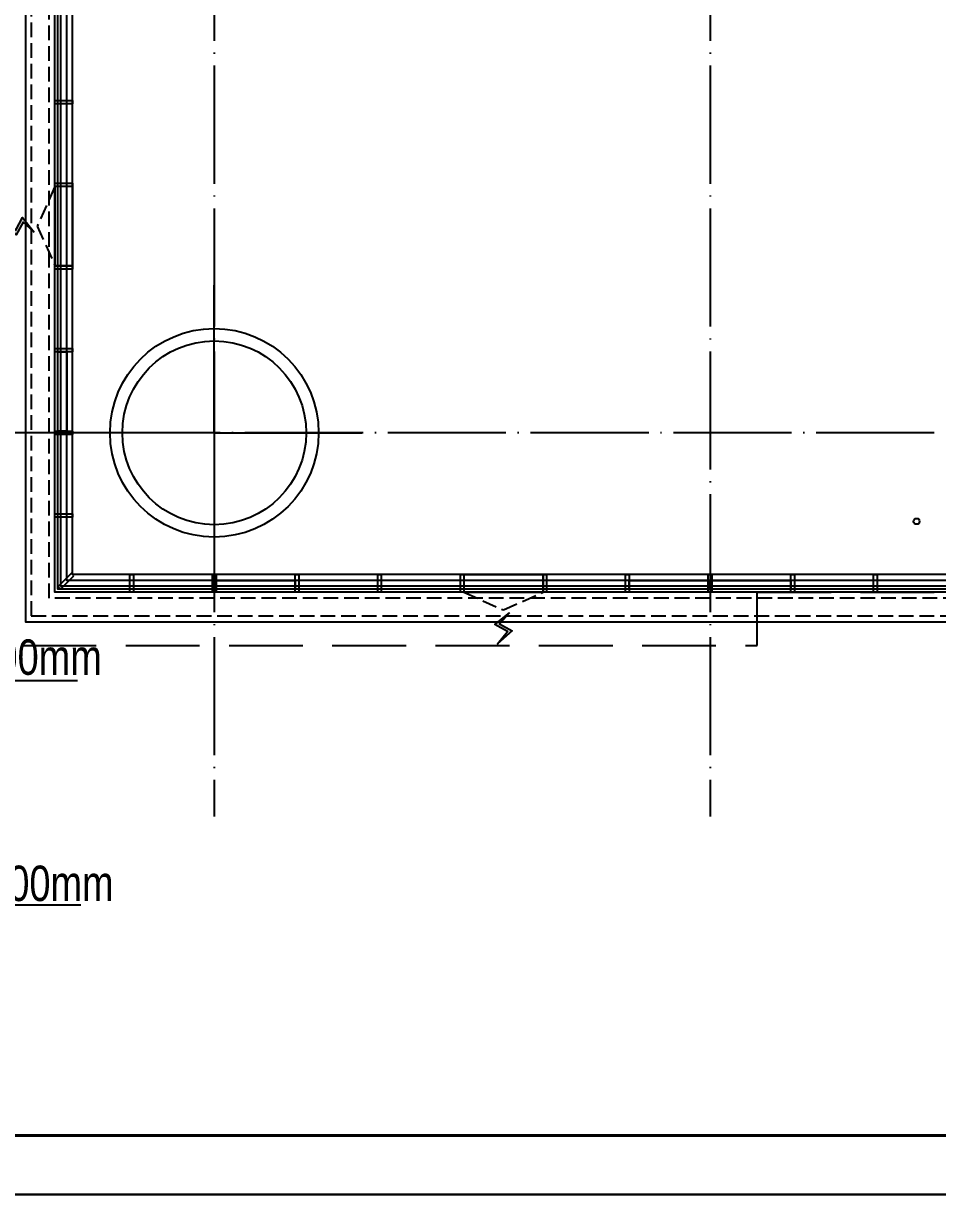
# Model space of a CAD drawing. Extents: x -186750 to 855523, y -12902 to 560425.
# Drawn here: x 108523 to 124012, y -12902 to 6934 of the extents above; entities that cross this region are included whole.
import ezdxf
from ezdxf.xclip import XClip

# ---------------------------------------------------------------- set-up
doc = ezdxf.new("R2010")
doc.units = 0
doc.header["$LTSCALE"] = 1000
doc.header["$MEASUREMENT"] = 0
doc.header["$XCLIPFRAME"] = 0
for name, pattern in [('104-10 轴网$0$DOTE', [2.4200000000000004, 2, -0.2, 0.02, -0.2]), ('8#楼幕墙$0$109-34 轴网$0$L1$0$$AUDIT_BAD_LTYPE1', [0]), ('8#楼幕墙$0$DASH', [0.35, 0.25, -0.1]), ('X-104 8#10#平面$0$109-34 轴网$0$L1$0$$AUDIT_BAD_LTYPE1', [0]), ('X-104 8#10#平面$0$DASH', [0.35, 0.25, -0.1])]:
    doc.linetypes.add(name, pattern=pattern)
for name, color, linetype in [('104-10 轴网$0$A_AXIS-轴线', 252, '104-10 轴网$0$DOTE'), ('8#楼幕墙$0$A-C_玻璃幕墙', 140, 'Continuous'), ('VPIPE-雨水', 4, 'TG_Y'), ('X-104 8#10#平面$0$A-O_屋面', 201, 'Continuous'), ('X-104 8#10#平面$0$A-O_散水', 134, 'Continuous'), ('小说明$0$W-给水', 1, 'Continuous')]:
    doc.layers.add(name, color=color, linetype=linetype)
for name, color, linetype, plot in [('8#楼幕墙$0$04-不打印_辅助线', 165, 'Continuous', False), ('8#楼幕墙$0$04-电动窗', 1, 'Continuous', False), ('X-104 8#10#平面$0$04-不打印_辅助线', 165, 'Continuous', False)]:
    doc.layers.add(name, color=color, linetype=linetype, plot=plot)
doc.styles.add('_HZTXT', font='@ros.shx', dxfattribs={"width": 0.7, "bigfont": '@jd.shx'})
doc.styles.add('TG_LINETYPE', font='romans2.shx', dxfattribs={"width": 0.8, "height": 3, "bigfont": 'hzdf2.shx'})
doc.styles.add('小说明$0$_HZTXT', font='ROMANS2', dxfattribs={"width": 0.8, "bigfont": 'HZTXT'})
doc.linetypes.add('TG_Y', pattern='A,5,-0.3,["Y",TG_LINETYPE,S=0.1,R=0,X=-0.23,Y=-0.15],0', length=5.3)
doc.dimstyles.new('ZXX50', dxfattribs={"dimtxt": 160, "dimasz": 0.5, "dimexe": 50, "dimexo": 50, "dimgap": 20, "dimtad": 1, "dimdec": 0, "dimzin": 0, "dimdsep": 46, "dimtxsty": '_HZTXT', "dimblk": 'W-屋顶水箱间2-_DIMX', "dimcen": 0.09, "dimclrt": 7, "dimadec": 0, "dimazin": 0, "dimtfac": 1, "dimtdec": 0, "dimtix": 1, "dimtmove": 2, "dimatfit": 3, "dimldrblk": 'W-屋顶水箱间2-_DIMX', "dimfxl": 300, "dimtolj": 1, "dimtzin": 0, "dimarcsym": 0})

# ---------------------------------------------------------------- blocks, each defined once
blk = doc.blocks.new('W-屋顶水箱间2-_DIMX')
blk.add_line((-150, 0), (150, 0))
at = {"const_width": 50}
blk.add_lwpolyline([(-70, -70), (70, 70)], dxfattribs=at)
blk = doc.blocks.new('*D149')
at = {"layer": 'Defpoints', "color": 0, "transparency": 16777216}
for p in [(-3204.426883816719, 1977.881583213806), (-3380.147383868694, 1774.126441001892), (-3204.426883816719, 1724.645565986633)]:
    blk.add_point(p, dxfattribs=at)
at = {"layer": '小说明$0$W-给水', "color": 0, "lineweight": -2, "transparency": 16777216}
for p, q in [((-3380.147383868694, 1824.126441001892), (-3380.147383868694, 2027.881583213806)), ((-3204.426883816719, 1774.645565986633), (-3204.426883816719, 2027.881583213806)), ((-3380.647383868694, 1977.881583213806), (-3381.147383868694, 1977.881583213806)), ((-3380.147383868694, 1977.881583213806), (-3204.426883816719, 1977.881583213806)), ((-3203.926883816719, 1977.881583213806), (-3203.426883816719, 1977.881583213806))]:
    blk.add_line(p, q, dxfattribs=at)
at = {"layer": '小说明$0$W-给水', "color": 0, "lineweight": -2, "transparency": 16777216, "xscale": 0.5, "yscale": 0.5, "zscale": 0.5}
blk.add_blockref('W-屋顶水箱间2-_DIMX', (-3380.147383868694, 1977.881583213806), dxfattribs=at)
at = {"layer": '小说明$0$W-给水', "color": 0, "lineweight": -2, "transparency": 16777216, "xscale": 0.5, "yscale": 0.5, "zscale": 0.5, "rotation": 180}
blk.add_blockref('W-屋顶水箱间2-_DIMX', (-3204.426883816719, 1977.881583213806), dxfattribs=at)
at = {"layer": '小说明$0$W-给水', "color": 7, "transparency": 16777216, "insert": (-3292.287133842707, 2077.881583213806), "char_height": 160, "attachment_point": 5, "style": '_HZTXT'}
blk.add_mtext('\\A1;80', dxfattribs=at)
blk = doc.blocks.new('*D150')
at = {"layer": 'Defpoints', "color": 0, "transparency": 16777216}
for p in [(-3181.331977069378, 1710.476367950439), (-3181.331977069378, 1564.568335533142), (-2874.143096327782, 1564.568335533142)]:
    blk.add_point(p, dxfattribs=at)
at = {"layer": '小说明$0$W-给水', "color": 0, "lineweight": -2, "transparency": 16777216}
for p, q in [((-3131.331977069378, 1710.476367950439), (-2824.143096327782, 1710.476367950439)), ((-2874.143096327782, 1710.976367950439), (-2874.143096327782, 1711.476367950439)), ((-2874.143096327782, 1710.476367950439), (-2874.143096327782, 1564.568335533142)), ((-3131.331977069378, 1564.568335533142), (-2824.143096327782, 1564.568335533142)), ((-2874.143096327782, 1564.068335533142), (-2874.143096327782, 1563.568335533142))]:
    blk.add_line(p, q, dxfattribs=at)
at = {"layer": '小说明$0$W-给水', "color": 0, "lineweight": -2, "transparency": 16777216, "xscale": 0.5, "yscale": 0.5, "zscale": 0.5}
for p, rotation in [((-2874.143096327782, 1710.476367950439), 270), ((-2874.143096327782, 1564.568335533142), 90)]:
    blk.add_blockref('W-屋顶水箱间2-_DIMX', p, dxfattribs=dict(at, rotation=rotation))
at = {"layer": '小说明$0$W-给水', "color": 7, "transparency": 16777216, "insert": (-2974.143096327782, 1637.52235174179), "char_height": 160, "attachment_point": 5, "rotation": 90, "style": '_HZTXT'}
blk.add_mtext('\\A1;80', dxfattribs=at)
blk = doc.blocks.new('*D151')
at = {"layer": 'Defpoints', "color": 0, "transparency": 16777216}
for p in [(-1102.187135338783, 2013.712385177612), (-1345.20025652647, 1809.957242965698), (-1102.187135338783, 1820.454869270325)]:
    blk.add_point(p, dxfattribs=at)
at = {"layer": '小说明$0$W-给水', "color": 0, "lineweight": -2, "transparency": 16777216}
for p, q in [((-1345.20025652647, 1859.957242965698), (-1345.20025652647, 2063.712385177612)), ((-1102.187135338783, 1870.454869270325), (-1102.187135338783, 2063.712385177612)), ((-1344.70025652647, 2013.712385177612), (-1102.687135338783, 2013.712385177612))]:
    blk.add_line(p, q, dxfattribs=at)
at = {"layer": '小说明$0$W-给水', "color": 0, "lineweight": -2, "transparency": 16777216, "xscale": 0.5, "yscale": 0.5, "zscale": 0.5, "rotation": 180}
blk.add_blockref('W-屋顶水箱间2-_DIMX', (-1345.20025652647, 2013.712385177612), dxfattribs=at)
at = {"layer": '小说明$0$W-给水', "color": 0, "lineweight": -2, "transparency": 16777216, "xscale": 0.5, "yscale": 0.5, "zscale": 0.5}
blk.add_blockref('W-屋顶水箱间2-_DIMX', (-1102.187135338783, 2013.712385177612), dxfattribs=at)
at = {"layer": '小说明$0$W-给水', "color": 7, "transparency": 16777216, "insert": (-1185.080922365189, 2143.712385177612), "char_height": 160, "attachment_point": 5, "style": '_HZTXT'}
blk.add_mtext('\\A1;120', dxfattribs=at)
blk = doc.blocks.new('*D152')
at = {"layer": 'Defpoints', "color": 0, "transparency": 16777216}
for p in [(-1108.121368587017, 1794.295738220215), (-1075.413989722729, 1564.568335533142), (-768.2251089811325, 1564.568335533142)]:
    blk.add_point(p, dxfattribs=at)
at = {"layer": '小说明$0$W-给水', "color": 0, "lineweight": -2, "transparency": 16777216}
for p, q in [((-1058.121368587017, 1794.295738220215), (-718.2251089811324, 1794.295738220215)), ((-768.2251089811324, 1793.795738220215), (-768.2251089811325, 1565.068335533142)), ((-1025.413989722729, 1564.568335533142), (-718.2251089811325, 1564.568335533142))]:
    blk.add_line(p, q, dxfattribs=at)
at = {"layer": '小说明$0$W-给水', "color": 0, "lineweight": -2, "transparency": 16777216, "xscale": 0.5, "yscale": 0.5, "zscale": 0.5}
for p, rotation in [((-768.2251089811324, 1794.295738220215), 90), ((-768.2251089811325, 1564.568335533142), 270)]:
    blk.add_blockref('W-屋顶水箱间2-_DIMX', p, dxfattribs=dict(at, rotation=rotation))
at = {"layer": '小说明$0$W-给水', "color": 7, "transparency": 16777216, "insert": (-898.2251089811325, 1740.960715293884), "char_height": 160, "attachment_point": 5, "rotation": 90, "style": '_HZTXT'}
blk.add_mtext('\\A1;120', dxfattribs=at)
blk = doc.blocks.new('*D153')
at = {"layer": 'Defpoints', "color": 0, "transparency": 16777216}
for p in [(-3139.615354895592, 789.5394639968872), (-3139.615354895592, 596.2819471359253), (-3382.628476083279, 585.7843217849731)]:
    blk.add_point(p, dxfattribs=at)
at = {"layer": '小说明$0$W-给水', "color": 0, "lineweight": -2, "transparency": 16777216}
for p, q in [((-3382.628476083279, 635.7843217849731), (-3382.628476083279, 839.5394639968872)), ((-3139.615354895592, 646.2819471359253), (-3139.615354895592, 839.5394639968872)), ((-3382.128476083279, 789.5394639968872), (-3140.115354895592, 789.5394639968872))]:
    blk.add_line(p, q, dxfattribs=at)
at = {"layer": '小说明$0$W-给水', "color": 0, "lineweight": -2, "transparency": 16777216, "xscale": 0.5, "yscale": 0.5, "zscale": 0.5, "rotation": 180}
blk.add_blockref('W-屋顶水箱间2-_DIMX', (-3382.628476083279, 789.5394639968872), dxfattribs=at)
at = {"layer": '小说明$0$W-给水', "color": 0, "lineweight": -2, "transparency": 16777216, "xscale": 0.5, "yscale": 0.5, "zscale": 0.5}
blk.add_blockref('W-屋顶水箱间2-_DIMX', (-3139.615354895592, 789.5394639968872), dxfattribs=at)
at = {"layer": '小说明$0$W-给水', "color": 7, "transparency": 16777216, "insert": (-3224.716398239136, 919.5394639968872), "char_height": 160, "attachment_point": 5, "style": '_HZTXT'}
blk.add_mtext('\\A1;150', dxfattribs=at)
blk = doc.blocks.new('*D154')
at = {"layer": 'Defpoints', "color": 0, "transparency": 16777216}
for p in [(-3157.485693871975, 570.1228160858154), (-3124.778315067291, 340.395414352417), (-2817.589434325695, 340.3954143524169)]:
    blk.add_point(p, dxfattribs=at)
at = {"layer": '小说明$0$W-给水', "color": 0, "lineweight": -2, "transparency": 16777216}
for p, q in [((-3107.485693871975, 570.1228160858154), (-2767.589434325695, 570.1228160858153)), ((-2817.589434325695, 569.6228160858154), (-2817.589434325695, 340.8954143524169)), ((-3074.778315067291, 340.395414352417), (-2767.589434325695, 340.3954143524169))]:
    blk.add_line(p, q, dxfattribs=at)
at = {"layer": '小说明$0$W-给水', "color": 0, "lineweight": -2, "transparency": 16777216, "xscale": 0.5, "yscale": 0.5, "zscale": 0.5}
for p, rotation in [((-2817.589434325695, 570.1228160858154), 90), ((-2817.589434325695, 340.3954143524169), 270)]:
    blk.add_blockref('W-屋顶水箱间2-_DIMX', p, dxfattribs=dict(at, rotation=rotation))
at = {"layer": '小说明$0$W-给水', "color": 7, "transparency": 16777216, "insert": (-2947.589434325695, 488.2822141647339), "char_height": 160, "attachment_point": 5, "rotation": 90, "style": '_HZTXT'}
blk.add_mtext('\\A1;150', dxfattribs=at)
blk = doc.blocks.new('*D155')
at = {"layer": 'Defpoints', "color": 0, "transparency": 16777216}
for p in [(-1100.699477851391, 785.322850227356), (-1343.712599039078, 581.5677089691162), (-1100.699477851391, 592.0653343200684)]:
    blk.add_point(p, dxfattribs=at)
at = {"layer": '小说明$0$W-给水', "color": 0, "lineweight": -2, "transparency": 16777216}
for p, q in [((-1343.712599039078, 631.5677089691162), (-1343.712599039078, 835.322850227356)), ((-1100.699477851391, 642.0653343200684), (-1100.699477851391, 835.322850227356)), ((-1344.212599039078, 785.322850227356), (-1344.712599039078, 785.322850227356)), ((-1343.712599039078, 785.322850227356), (-1100.699477851391, 785.322850227356)), ((-1100.199477851391, 785.322850227356), (-1099.699477851391, 785.322850227356))]:
    blk.add_line(p, q, dxfattribs=at)
at = {"layer": '小说明$0$W-给水', "color": 0, "lineweight": -2, "transparency": 16777216, "xscale": 0.5, "yscale": 0.5, "zscale": 0.5}
blk.add_blockref('W-屋顶水箱间2-_DIMX', (-1343.712599039078, 785.322850227356), dxfattribs=at)
at = {"layer": '小说明$0$W-给水', "color": 0, "lineweight": -2, "transparency": 16777216, "xscale": 0.5, "yscale": 0.5, "zscale": 0.5, "rotation": 180}
blk.add_blockref('W-屋顶水箱间2-_DIMX', (-1100.699477851391, 785.322850227356), dxfattribs=at)
at = {"layer": '小说明$0$W-给水', "color": 7, "transparency": 16777216, "insert": (-1222.206038445234, 885.322850227356), "char_height": 160, "attachment_point": 5, "style": '_HZTXT'}
blk.add_mtext('\\A1;200', dxfattribs=at)
blk = doc.blocks.new('*D156')
at = {"layer": 'Defpoints', "color": 0, "transparency": 16777216}
for p in [(-1150.699477851391, 565.9062032699585), (-1117.992099046707, 336.1788015365601), (-810.8032183051109, 336.17880153656)]:
    blk.add_point(p, dxfattribs=at)
at = {"layer": '小说明$0$W-给水', "color": 0, "lineweight": -2, "transparency": 16777216}
for p, q in [((-1100.699477851391, 565.9062032699585), (-760.8032183051109, 565.9062032699584)), ((-810.8032183051109, 566.4062032699585), (-810.8032183051109, 566.9062032699585)), ((-810.8032183051109, 565.9062032699585), (-810.8032183051109, 336.17880153656)), ((-1067.992099046707, 336.1788015365601), (-760.8032183051109, 336.17880153656)), ((-810.8032183051109, 335.67880153656), (-810.8032183051109, 335.17880153656))]:
    blk.add_line(p, q, dxfattribs=at)
at = {"layer": '小说明$0$W-给水', "color": 0, "lineweight": -2, "transparency": 16777216, "xscale": 0.5, "yscale": 0.5, "zscale": 0.5}
for p, rotation in [((-810.8032183051109, 565.9062032699585), 270), ((-810.8032183051109, 336.17880153656), 90)]:
    blk.add_blockref('W-屋顶水箱间2-_DIMX', p, dxfattribs=dict(at, rotation=rotation))
at = {"layer": '小说明$0$W-给水', "color": 7, "transparency": 16777216, "insert": (-910.803218305111, 451.0425024032591), "char_height": 160, "attachment_point": 5, "rotation": 90, "style": '_HZTXT'}
blk.add_mtext('\\A1;200', dxfattribs=at)
blk = doc.blocks.new('图框-A1')
for points, const_width in [([(5.684341886080801e-13, 0), (841.0000000000002, 0), (841.0000000000002, 594), (5.684341886080801e-13, 594)], 0.05), ([(765.9999999999966, 584), (25.00000000000045, 584), (25.00000000000045, 10), (766.0000000000002, 10)], 0.5)]:
    blk.add_lwpolyline(points, close=True, dxfattribs=dict(const_width=const_width))
blk = doc.blocks.new('104-10 轴网')
at = {"layer": '104-10 轴网$0$A_AXIS-轴线', "linetype": '104-10 轴网$0$DOTE'}
for p, q in [((120429.5977508623, 40099.99999999988), (120429.5977508621, -6500.000000000178)), ((128829.5977508623, 40099.99999999988), (128829.5977508621, -6500.000000000186)), ((168929.5977508623, -1.2732925824821e-10), (113929.5977508621, -1.782609615474939e-10))]:
    blk.add_line(p, q, dxfattribs=at)
at = {"layer": 'Defpoints'}
blk.add_lwpolyline([(104379.5977508624, 45500.00000000001), (178479.5977508625, 45499.99999999999), (178479.5977508625, -11900.00000000001), (104379.5977508624, -11899.99999999996)], close=True, dxfattribs=at)
blk = doc.blocks.new('X-104 8#10#平面$0$fdhggh')
at = {"layer": 'X-104 8#10#平面$0$04-不打印_辅助线'}
blk.add_lwpolyline([(19449.99996581458, 12899.99956291614), (19449.99996581458, -2650.000437083887), (-2650.000034185417, -2650.000437083858), (-2650.000034185417, 27849.99956291614), (8450.000000000291, 27849.9995629162), (8450.000000000291, 30799.99956291626), (14149.99996581458, 30799.9995629162), (14149.99996581458, 35949.99956291614), (44349.99996581458, 35949.99956291614), (44349.99996581458, 14449.99956291614), (24500.00000000015, 14449.99956291614), (24500.00000000015, 12899.99956291614)], close=True, dxfattribs=at)
blk = doc.blocks.new('8#楼幕墙$0$2')
at = {"linetype": '8#楼幕墙$0$109-34 轴网$0$L1$0$$AUDIT_BAD_LTYPE1'}
for points in [[(-199772.2420019889, 234015.7524743264), (-199772.2420019889, 236514.4760455291)], [(-199772.2420019889, 234015.7524743264), (-202270.9655731916, 234015.7524743264)], [(-199772.2420019889, 234015.7524743264), (-199772.2420019889, 231517.0289031237)], [(-199772.2420019889, 234015.7524743264), (-197273.5184307862, 234015.7524743264)]]:
    blk.add_lwpolyline(points, dxfattribs=at)
blk.add_circle((-199772.2420019889, 234015.7524743264), 1556.811371132266)
blk = doc.blocks.new('8#楼幕墙$0$ii')
blk.add_lwpolyline([(-1339.999257087533, -5.379672802519053e-05), (0.0007429124671034515, -5.379672802519053e-05), (0.0007429124671034515, -150.000053796728), (-1339.999257087533, -150.000053796728)], close=True)
blk = doc.blocks.new('8#楼幕墙$0$$TCHSYS$WIN2D')
for p, q in [((-0.5, 0.5), (0.5, 0.5)), ((-0.5, 0.5), (-0.4999999999999999, -0.5)), ((0.5, 0.5), (0.4999999999999998, -0.5)), ((0.5, 0.1666666666666666), (-0.5, 0.1666666666666666)), ((0.5, -0.1666666666666667), (-0.5, -0.1666666666666667)), ((-0.4999999999999999, -0.5), (0.5, -0.5))]:
    blk.add_line(p, q)
blk = doc.blocks.new('8#楼幕墙$0$开启扇')
at = {"layer": '8#楼幕墙$0$04-电动窗'}
h = blk.add_hatch(color=1, dxfattribs=at)
h.dxf.hatch_style = 1
h.paths.add_polyline_path([(771.2538212353829, 399.4187931009801), (600.4963348774836, 588.0845509109495), (817.000029503055, 705.4227948976622), (568.9130649687795, 925.0510056701896), (737.6166181836743, 715.3361196324695), (521.1129235581029, 597.9978756457567)])
at = {"linetype": '8#楼幕墙$0$DASH'}
blk.add_lwpolyline([(0, 49.99999999714782), (670, 349.9999999971478), (1340, 49.99999999714782)], dxfattribs=at)
at = {"layer": '8#楼幕墙$0$04-电动窗', "color": 1}
blk.add_lwpolyline([(771.2538212353829, 399.4187931009801), (600.4963348774836, 588.0845509109495), (817.000029503055, 705.4227948976622), (568.9130649687795, 925.0510056701896), (737.6166181836743, 715.3361196324695), (521.1129235581029, 597.9978756457567), (771.2538212353829, 399.4187931009801)], close=True, dxfattribs=at)
at = {"xscale": -1340, "yscale": 300, "zscale": 1340, "rotation": 180}
blk.add_blockref('8#楼幕墙$0$$TCHSYS$WIN2D', (670, -100), dxfattribs=at)
blk = doc.blocks.new('8#楼幕墙')
at = {"layer": '8#楼幕墙$0$04-不打印_辅助线'}
for points in [[(-18549.99999999977, -12899.99999999965), (65550.00000000023, -12899.99999999942), (65550.00000000023, 46500.00000000058), (-18549.99999999977, 46500.00000000041)], [(19400.00000000023, 12900), (19400.00000000023, -2600), (-2599.999999999767, -2599.999999999942), (-2599.999999999767, 27800), (8500.000000000233, 27800.00000000006), (8500.000000000233, 31000.00000000012), (14200.00000000023, 31000.00000000006), (14200.00000000023, 35900), (44300.00000000023, 35900), (44300.00000000023, 14500), (24130.00000000023, 14500), (24130.00000000023, 12900)]]:
    blk.add_lwpolyline(points, close=True, dxfattribs=at)
at = {"layer": '8#楼幕墙$0$A-C_玻璃幕墙'}
for points in [[(19630.00000000012, 14400), (19500.00000000023, 14400), (19500.00000000023, -2700), (-2699.999999999767, -2699.999999999942), (-2699.999999999767, 27900), (8400.000000000233, 27900), (8400.000000000233, 29500), (9529.999998102081, 29500)], [(19570.00000000012, 14450), (19450.00000000023, 14450), (19450.00000000023, -2650), (-2649.999999999767, -2649.999999999942), (-2649.999999999767, 27850), (8450.000000000233, 27850), (8450.000000000233, 29450), (9469.999998102081, 29450)], [(19570.00000000012, 14600), (19300.00000000023, 14600), (19300.00000000023, -2500), (-2499.999999999767, -2499.999999999942), (-2499.999999999767, 27700), (8600.000000000233, 27700), (8600.000000000233, 29300), (9469.999998102081, 29300)], [(19630.00000000012, 14700), (19200.00000000023, 14700), (19200.00000000023, -2400), (-2399.999999999767, -2399.999999999942), (-2399.999999999767, 27600), (8700.000000000233, 27600), (8700.000000000233, 29200), (9529.999998102081, 29200)]]:
    blk.add_lwpolyline(points, dxfattribs=at)
for points in [[(-2700.00000000291, 5570.000000005821), (-2700.00000000291, 5630.000000005821), (-2400.00000000291, 5630.000000005821), (-2400.00000000291, 5570.000000005821)], [(-2700.00000000291, 4170.000000005821), (-2700.00000000291, 4230.000000005821), (-2400.00000000291, 4230.000000005821), (-2400.00000000291, 4170.000000005821)], [(-2700.00000000291, 2770.000000005821), (-2700.00000000291, 2830.000000005821), (-2400.00000000291, 2830.000000005821), (-2400.00000000291, 2770.000000005821)], [(-2700.00000000291, 1370.000000005821), (-2700.00000000291, 1430.000000005821), (-2400.00000000291, 1430.000000005821), (-2400.00000000291, 1370.000000005821)], [(-2700.00000000291, -29.99999999412103), (-2700.00000000291, 30.00000000587897), (-2400.00000000291, 30.00000000587897), (-2400.00000000291, -29.99999999412103)], [(-2700.00000000291, -1429.999999994121), (-2700.00000000291, -1369.999999994121), (-2400.00000000291, -1369.999999994121), (-2400.00000000291, -1429.999999994121)], [(-2378.78679656412, -2421.213203435647), (-2421.213203435298, -2378.786796564469), (-2649.999999999651, -2607.57359312888), (-2607.573593128589, -2650.000000000058)], [(-1370, -2699.999999990629), (-1430, -2699.999999990629), (-1430, -2399.999999990512), (-1370, -2399.999999990512)], [(30, -2699.999999990687), (-30, -2699.999999990687), (-30, -2399.99999999057), (30, -2399.99999999057)], [(1430, -2699.999999990687), (1370, -2699.999999990687), (1370, -2399.99999999057), (1430, -2399.99999999057)], [(2830, -2699.999999990687), (2770, -2699.999999990687), (2770, -2399.99999999057), (2830, -2399.99999999057)], [(4230, -2699.999999990687), (4170, -2699.999999990687), (4170, -2399.99999999057), (4230, -2399.99999999057)], [(5630, -2699.999999990687), (5570, -2699.999999990687), (5570, -2399.99999999057), (5630, -2399.99999999057)], [(7030, -2699.999999990687), (6970, -2699.999999990687), (6970, -2399.99999999057), (7030, -2399.99999999057)], [(8430, -2699.999999990687), (8370, -2699.999999990687), (8370, -2399.99999999057), (8430, -2399.99999999057)], [(9830, -2699.999999990687), (9770, -2699.999999990687), (9770, -2399.99999999057), (9830, -2399.99999999057)], [(11230, -2699.999999990687), (11170, -2699.999999990687), (11170, -2399.99999999057), (11230, -2399.99999999057)]]:
    blk.add_lwpolyline(points, close=True, dxfattribs=at)
at = {"layer": '8#楼幕墙$0$04-不打印_辅助线', "rotation": 180}
blk.add_blockref('8#楼幕墙$0$2', (-199772.2420019889, 234015.7524743263), dxfattribs=at)
at = {"layer": '8#楼幕墙$0$A-C_玻璃幕墙', "linetype": '8#楼幕墙$0$109-34 轴网$0$L1$0$$AUDIT_BAD_LTYPE1', "xscale": -1}
for p, rotation in [((-2650.000000003143, 4170.000000005821), 90), ((4229.999999996973, -2649.999999981181), 180)]:
    blk.add_blockref('8#楼幕墙$0$开启扇', p, dxfattribs=dict(at, rotation=rotation))
at = {"layer": '8#楼幕墙$0$A-C_玻璃幕墙'}
for p, rotation in [((-2650.000000002561, 1370.00000000617), 90), ((30, -2649.999999997555), 180), ((7030, -2649.999999997322), 180), ((8430, -2649.999999997322), 180)]:
    blk.add_blockref('8#楼幕墙$0$ii', p, dxfattribs=dict(at, rotation=rotation))
blk = doc.blocks.new('X-104 8#10#平面')
at = {"linetype": 'X-104 8#10#平面$0$109-34 轴网$0$L1$0$$AUDIT_BAD_LTYPE1'}
blk.add_lwpolyline([(177306.9507218329, 46500.00000000003), (177306.9507218329, -12899.99999999997), (93206.95072183292, -12899.99999999994), (93206.95072183292, 46500.00000000003)], close=True, dxfattribs=at)
at = {"layer": 'X-104 8#10#平面$0$A-O_屋面', "linetype": 'X-104 8#10#平面$0$DASH', "ltscale": 5}
blk.add_lwpolyline([(154556.950721833, 38599.99999999971), (136156.950721833, 38599.99999999971), (136156.950721833, 37199.99999999971), (124956.950721833, 37199.99999999971), (124956.950721833, 30199.99999999971), (119356.950721833, 30199.99999999971), (119356.9507218294, 28799.99999999808), (108156.950721833, 28799.99999999971), (108156.950721833, 17599.99999999971), (106756.950721833, 17599.99999999974), (106756.9507218329, -3603.639836526272), (106756.9507218329, -3600.000000000291), (120956.9507218329, -3600.000000000291), (120956.9507229977, -2699.999986043171), (131256.9507218296, -2699.999986043025), (131256.9507440771, -800.000000000291), (132156.950721833, -800.000000000291), (132156.950721833, 11799.99999999971), (139156.950721833, 11799.99999999968)], dxfattribs=at)
at = {"layer": 'X-104 8#10#平面$0$A-O_散水'}
blk.add_lwpolyline([(120156.9507560149, 30000.00000000012), (119656.9507560149, 30000.00000000012), (119656.9507560156, 28399.99836951937), (108556.9507218301, 28399.99836951931), (108556.9507218301, -3200.001630480692), (131756.9507218301, -3200.001630480721), (131756.95072183, 9900.49240770025), (131256.95072183, 9900.492407698446), (131256.9507218301, -2700.001630480721), (109056.9507218301, -2700.001630480692), (109056.9507218301, 27899.99836951931), (120156.9507560157, 27899.99836951937)], close=True, dxfattribs=at)
at = {"layer": 'X-104 8#10#平面$0$A-O_散水', "linetype": 'X-104 8#10#平面$0$DASH'}
blk.add_lwpolyline([(120056.9507560153, 29600.00000000012), (119756.9507560153, 29600.00000000012), (119756.9507560156, 28299.99836951937), (108656.9507218301, 28299.99836951931), (108656.9507218301, -3100.001630480692), (131656.9507218301, -3100.001630480721), (131656.95072183, 13999.99760533222), (131356.95072183, 13999.99760533114), (131356.9507218301, -2800.001630480721), (108956.9507218301, -2800.001630480692), (108956.9507218301, 27999.99836951931), (120056.9507560157, 27999.99836951937)], close=True, dxfattribs=at)
at = {"linetype": 'X-104 8#10#平面$0$109-34 轴网$0$L1$0$$AUDIT_BAD_LTYPE1'}
ref = blk.add_blockref('8#楼幕墙', (111756.9507218327, -1.455191522836685e-10), dxfattribs=at)
XClip(ref).set_block_clipping_path([(-18549.999999999476, -12899.999999999882), (65550.0000000003, 284100.0000000003)])
blk.add_blockref('X-104 8#10#平面$0$fdhggh', (111756.9507218327, -2.91038304567337e-10), dxfattribs=at)
at = {"xscale": 100, "yscale": 100, "zscale": 100}
blk.add_blockref('图框-A1', (93206.95072183292, -12899.99999999994), dxfattribs=at)
at = {"linetype": 'X-104 8#10#平面$0$109-34 轴网$0$L1$0$$AUDIT_BAD_LTYPE1'}
ref = blk.add_blockref('104-10 轴网', (-8672.647029029395, 2.91038304567337e-11), dxfattribs=at)
XClip(ref).set_block_clipping_path([(104379.59775086239, -11899.999999999955), (178479.5977508624, 45500.000000000044)])
blk = doc.blocks.new('A$C3FC44A9C')
at = {"layer": '小说明$0$W-给水'}
for p, q in [((-3478.861088693142, 2298.512916564941), (-3478.861088693142, 2247.431518554688)), ((-3404.42345392704, 2196.350119590759), (-3478.861088693142, 2298.512916564941)), ((-1443.913961410522, 2298.512916564941), (-1443.913961410522, 2247.431518554688)), ((-1369.476326644421, 2196.350119590759), (-1443.913961410522, 2298.512916564941)), ((-3478.861088693142, 2247.431518554688), (-3551.546592175961, 2247.431518554688)), ((-3503.37984085083, 1441.480907440186), (-3503.37984085083, 2247.431518554688)), ((-3300.888126373291, 2247.431518554688), (-3404.42345392704, 2247.431518554688)), ((-3404.42345392704, 2247.431518554688), (-3404.42345392704, 2196.350119590759)), ((-3380.147383868694, 1564.568335533142), (-3380.147383868694, 2247.431518554688)), ((-1443.913961410522, 2247.431518554688), (-1516.599464893341, 2247.431518554688)), ((-1468.432713568211, 1441.480907440186), (-1468.432713568211, 2247.431518554688)), ((-1265.940999090672, 2247.431518554688), (-1369.476326644421, 2247.431518554688)), ((-1369.476326644421, 2247.431518554688), (-1369.476326644421, 2196.350119590759)), ((-1345.20025652647, 1564.568335533142), (-1345.20025652647, 2247.431518554688)), ((355.9823823158804, 2192.087502479553), (452.9077465717855, 2125.973099708557)), ((-2769.865490172433, 2133.404719451992), (-2686.159868095445, 2076.307722190944)), ((-3074.779152214527, 2053.363422393799), (-3204.426883816719, 1710.476367950439)), ((-3074.779152214527, 2053.363422393799), (-3204.426883816719, 1710.476367950439)), ((-2240.651342689991, 2053.363422393799), (-3074.779152214527, 2053.363422393799)), ((-2106.394883573055, 2053.363422393799), (-3074.779152214527, 2053.363422393799)), ((-963.0212985277176, 2104.334473609924), (-1102.187135338783, 1794.295738220215)), ((-963.0212985277176, 2104.334473609924), (-1102.187135338783, 1794.295738220215)), ((869.4601855278015, 2104.334473609924), (-963.0212985277176, 2104.334473609924)), ((869.4601855278015, 2104.334473609924), (-963.0212985277176, 2104.334473609924)), ((-2575.857878565788, 1648.834966659546), (-2575.857878565788, 1545.299638748169)), ((-540.9107512831688, 1648.834966659546), (-540.9107512831688, 1545.299638748169)), ((-3380.147383868694, 1564.568335533142), (-2575.857878565788, 1564.568335533142)), ((-2524.776480019093, 1545.299638748169), (-2626.939277112484, 1470.86200428009)), ((-2575.857878565788, 1545.299638748169), (-2524.776480019093, 1545.299638748169)), ((-1345.20025652647, 1564.568335533142), (-540.9107512831688, 1564.568335533142)), ((-489.8293527364731, 1545.299638748169), (-591.9921498298645, 1470.86200428009)), ((-540.9107512831688, 1545.299638748169), (-489.8293527364731, 1545.299638748169)), ((-2626.939277112484, 1470.86200428009), (-2575.857878565788, 1470.86200428009)), ((-2575.857878565788, 1470.86200428009), (-2575.857878565788, 1398.176501274109)), ((-591.9921498298645, 1470.86200428009), (-540.9107512831688, 1470.86200428009)), ((-540.9107512831688, 1470.86200428009), (-540.9107512831688, 1398.176501274109)), ((-3503.37984085083, 1441.480907440186), (-2575.857878565788, 1441.480907440186)), ((-1468.432713568211, 1441.480907440186), (-540.9107512831688, 1441.480907440186)), ((-3481.342180907726, 1074.339995384216), (-3481.342180907726, 1023.258596420288)), ((-3406.904546141624, 972.1771984100342), (-3481.342180907726, 1074.339995384216)), ((-1442.42630392313, 1070.123382568359), (-1442.42630392313, 1019.041983604431)), ((-1367.988669097424, 967.9605855941772), (-1442.42630392313, 1070.123382568359)), ((-3481.342180907726, 1023.258596420288), (-3554.027684390545, 1023.258596420288)), ((-3505.860933065414, 217.3079862594604), (-3505.860933065414, 1023.258596420288)), ((-3303.369218587875, 1023.258596420288), (-3406.904546141624, 1023.258596420288)), ((-3406.904546141624, 1023.258596420288), (-3406.904546141624, 972.1771984100342)), ((-3382.628476083279, 340.395414352417), (-3382.628476083279, 1023.258596420288)), ((-1442.42630392313, 1019.041983604431), (-1515.111807405949, 1019.041983604431)), ((-1466.945056080818, 213.0913724899292), (-1466.945056080818, 1019.041983604431)), ((-1264.453341603279, 1019.041983604431), (-1367.988669097424, 1019.041983604431)), ((-1367.988669097424, 1019.041983604431), (-1367.988669097424, 967.9605855941772)), ((-1343.712599039078, 336.1788015365601), (-1343.712599039078, 1019.041983604431)), ((-2979.577097415924, 863.1236276626587), (-3139.615354895592, 570.1228160858154)), ((-2979.577097415924, 863.1236276626587), (-3139.615354895592, 570.1228160858154)), ((-1914.780743777752, 863.1236276626587), (-2979.577097415924, 863.1236276626587)), ((-1914.780743777752, 863.1236276626587), (-2979.577097415924, 863.1236276626587)), ((-56.62245094991522, 920.3660230636597), (40.30291330598993, 854.2516193389893)), ((-934.153589785099, 838.6291275024414), (-1100.699477851391, 565.9062032699585)), ((-934.153589785099, 838.6291275024414), (-1100.699477851391, 565.9062032699585)), ((-58.68788105249405, 838.6291275024414), (-934.153589785099, 838.6291275024414)), ((-58.68788105249405, 838.6291275024414), (-934.153589785099, 838.6291275024414)), ((887.6626809239388, 838.6291275024414), (-934.153589785099, 838.6291275024414)), ((-2578.338970780373, 424.6620454788208), (-2578.338970780373, 321.1267175674438)), ((-539.4230937957764, 420.4454326629639), (-539.4230937957764, 316.9101047515869)), ((-3382.628476083279, 340.395414352417), (-2578.338970780373, 340.395414352417)), ((-1343.712599039078, 336.1788015365601), (-539.4230937957764, 336.1788015365601)), ((-2527.257572233677, 321.1267175674438), (-2629.420369327068, 246.6890830993652)), ((-2578.338970780373, 321.1267175674438), (-2527.257572233677, 321.1267175674438)), ((-488.3416952490807, 316.9101047515869), (-590.5044923424721, 242.4724702835083)), ((-539.4230937957764, 316.9101047515869), (-488.3416952490807, 316.9101047515869)), ((-3505.860933065414, 217.3079862594604), (-2578.338970780373, 217.3079862594604)), ((-2629.420369327068, 246.6890830993652), (-2578.338970780373, 246.6890830993652)), ((-2578.338970780373, 246.6890830993652), (-2578.338970780373, 174.0035791397095)), ((-1466.945056080818, 213.0913724899292), (-539.4230937957764, 213.0913724899292)), ((-590.5044923424721, 242.4724702835083), (-539.4230937957764, 242.4724702835083)), ((-539.4230937957764, 242.4724702835083), (-539.4230937957764, 169.7869663238525)), ((-2778.574423403945, -382.5863189697266), (-1150.56579859741, -382.5863189697266)), ((-2778.574423403945, -382.5863189697266), (-1150.56579859741, -382.5863189697266))]:
    blk.add_line(p, q, dxfattribs=at)
at = {"layer": '小说明$0$W-给水', "const_width": 30}
blk.add_lwpolyline([(-2778.574423403945, -337.7634592056274), (-1150.56579859741, -337.7634592056274)], dxfattribs=at)
blk.add_lwpolyline([(-2778.574423403945, -337.7634592056274), (-1150.56579859741, -337.7634592056274)], dxfattribs=at)
at = {"layer": '小说明$0$W-给水'}
for centre in [(-1102.187135338783, 1794.295738220215), (-1102.187135338783, 1794.295738220215), (-3204.426883816719, 1710.476367950439), (-3204.426883816719, 1710.476367950439), (-3139.615354895592, 570.1228160858154), (-3139.615354895592, 570.1228160858154), (-1100.699477851391, 565.9062032699585), (-1100.699477851391, 565.9062032699585)]:
    blk.add_circle(centre, 50, dxfattribs=at)
at = {"layer": '小说明$0$W-给水', "width": 0.8}
for s, style, p in [('50mm<DN<100mm', '_HZTXT', (-859.6644957065582, 2138.097575187683)), ('DN<50mm', '_HZTXT', (-3072.65359723568, 2070.789571762085)), ('DN>100mm', '_HZTXT', (-2961.386106789112, 887.9478635787964)), ('150mm<DN<200mm', '_HZTXT', (-912.0536633729935, 860.94704246521)), ('沿墙柱敷设立管敷设图', '小说明$0$_HZTXT', (-2785.556758582592, -265.8251266479492))]:
    blk.add_text(s, height=200, dxfattribs=dict(at, style=style)).set_placement(p)
at = {"layer": '小说明$0$W-给水'}
for base, p1, p2, text, picture, middle in [((-1102.187135338783, 2013.712385177612), (-1345.20025652647, 1809.957242965698), (-1102.187135338783, 1820.454869270325), '120', '*D151', (-1185.080922365189, 2143.712385177612)), ((-3139.615354895592, 789.5394639968872), (-3382.628476083279, 585.7843217849731), (-3139.615354895592, 596.2819471359253), '150', '*D153', (-3224.716398239136, 919.5394639968872))]:
    dim = blk.add_linear_dim(base=base, p1=p1, p2=p2, text=text, dimstyle='ZXX50', dxfattribs=at)
    dim.commit()
    dim.dimension.update_dxf_attribs({"geometry": picture, "text_midpoint": middle, "dimtype": 160})
for base, p1, p2, text, picture, middle in [((-3204.426883816719, 1977.881583213806), (-3380.147383868694, 1774.126441001892), (-3204.426883816719, 1724.645565986633), '80', '*D149', (-3292.287133842707, 2077.881583213806)), ((-1100.699477851391, 785.322850227356), (-1343.712599039078, 581.5677089691162), (-1100.699477851391, 592.0653343200684), '200', '*D155', (-1222.206038445234, 885.322850227356))]:
    dim = blk.add_linear_dim(base=base, p1=p1, p2=p2, text=text, dimstyle='ZXX50', dxfattribs=at)
    dim.commit()
    dim.dimension.update_dxf_attribs({"geometry": picture, "text_midpoint": middle})
for base, p1, p2, text, picture, middle in [((-768.2251089811325, 1564.568335533142), (-1108.121368587017, 1794.295738220215), (-1075.413989722729, 1564.568335533142), '120', '*D152', (-898.2251089811325, 1740.960715293884)), ((-2817.589434325695, 340.3954143524169), (-3157.485693871975, 570.1228160858154), (-3124.778315067291, 340.395414352417), '150', '*D154', (-2947.589434325695, 488.2822141647339))]:
    dim = blk.add_linear_dim(base=base, p1=p1, p2=p2, angle=90, text=text, dimstyle='ZXX50', dxfattribs=at)
    dim.commit()
    dim.dimension.update_dxf_attribs({"geometry": picture, "text_midpoint": middle, "dimtype": 160})
for base, p1, p2, text, picture, middle in [((-2874.143096327782, 1564.568335533142), (-3181.331977069378, 1710.476367950439), (-3181.331977069378, 1564.568335533142), '80', '*D150', (-2974.143096327782, 1637.52235174179)), ((-810.8032183051109, 336.17880153656), (-1150.699477851391, 565.9062032699585), (-1117.992099046707, 336.1788015365601), '200', '*D156', (-910.803218305111, 451.0425024032591))]:
    dim = blk.add_linear_dim(base=base, p1=p1, p2=p2, angle=90, text=text, dimstyle='ZXX50', dxfattribs=at)
    dim.commit()
    dim.dimension.update_dxf_attribs({"geometry": picture, "text_midpoint": middle})

msp = doc.modelspace()

# ---------------------------------------------------------------- linework, layer by layer
msp.add_lwpolyline([(93206.95072183292, -12899.9999999998), (177306.9507218332, -12899.9999999998), (177306.9507218332, 46500.00000000055), (93206.95072183292, 46500.00000000055)], close=True)
at = {"layer": 'Defpoints'}
msp.add_circle((111756.9507218327, -5.583786002008173e-10), 1766.656295806727, dxfattribs=at)
at = {"layer": 'VPIPE-雨水', "color": 0, "linetype": 'Continuous'}
msp.add_circle((123656.9507218268, -1499.999986043666), 50, dxfattribs=at)

# ---------------------------------------------------------------- block references
msp.add_blockref('X-104 8#10#平面', (0, 0))
at = {"xscale": 3, "yscale": 3, "zscale": 3, "rotation": 359.9999898057399}
msp.add_blockref('A$C3FC44A9C', (106829.8624326685, -10513.72087981538), dxfattribs=at)

doc.saveas('drawing.dxf')
